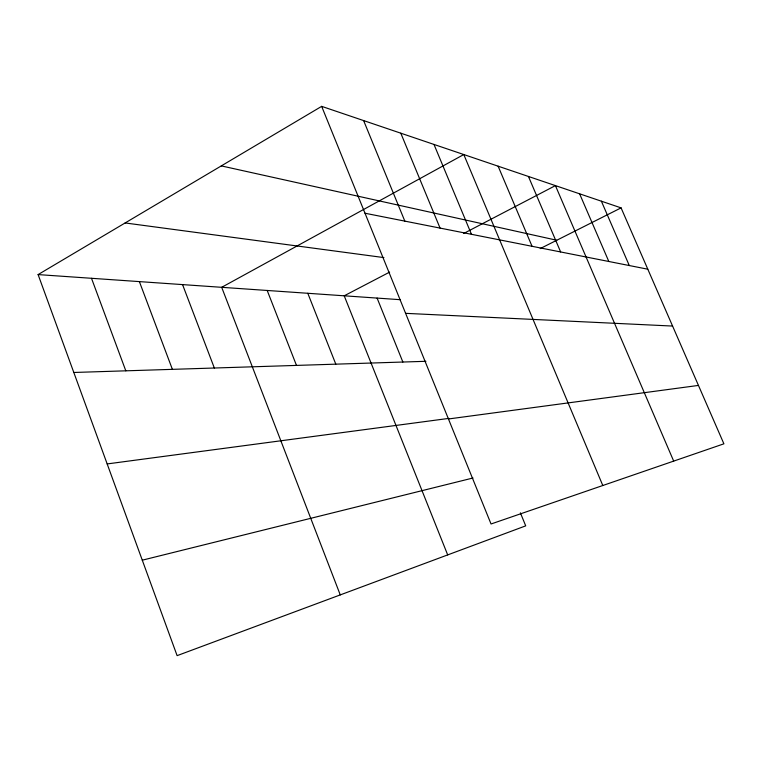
<?xml version="1.0" encoding="UTF-8"?>
<svg xmlns="http://www.w3.org/2000/svg" width="762" height="762" viewBox="0 0 762 762"><rect width="100%" height="100%" fill="white"/><g stroke="black" fill="none" stroke-linecap="round" stroke-linejoin="round"><path stroke-width="1.14" d="M520.379 512.836L525.713 525.856L177.108 655.644L38.1 274.587L321.659 106.356L621.078 207.874L723.9 443.817L491.042 523.989L321.659 106.356M389.62 272.12L344.214 295.808L447.685 554.907M463.667 233.486L555.431 185.614L673.684 461.105M540.21 248.593L621.078 207.874M142.284 560.184L473.012 477.993M448.456 418.976L698.449 385.42M107.166 463.934L448.837 418.395M73.809 372.475L425.92 361.302M405.613 313.344L672.579 326.06M38.1 274.587L400.031 299.676M125.13 222.952L383.915 257.594M365.008 213.236L647.805 269.205M221.304 165.897L556.774 240.249M601.37 201.187L629.288 265.538M579.606 193.805L608.819 261.49M528.447 176.46L560.642 251.955M498.119 166.183L532.047 246.288M602.799 485.508L463.791 154.543L221.685 287.312L340.262 594.903M433.988 144.437L471.459 234.305M400.802 133.188L440.055 228.086M363.617 120.577L404.822 221.113M377.095 298.085L402.869 362.036M307.791 293.275L335.804 364.16M267.195 290.465L296.475 365.408M182.556 284.597L214.341 368.008M139.379 281.607L172.383 369.341M91.497 278.292L125.806 370.818"/></g></svg>
